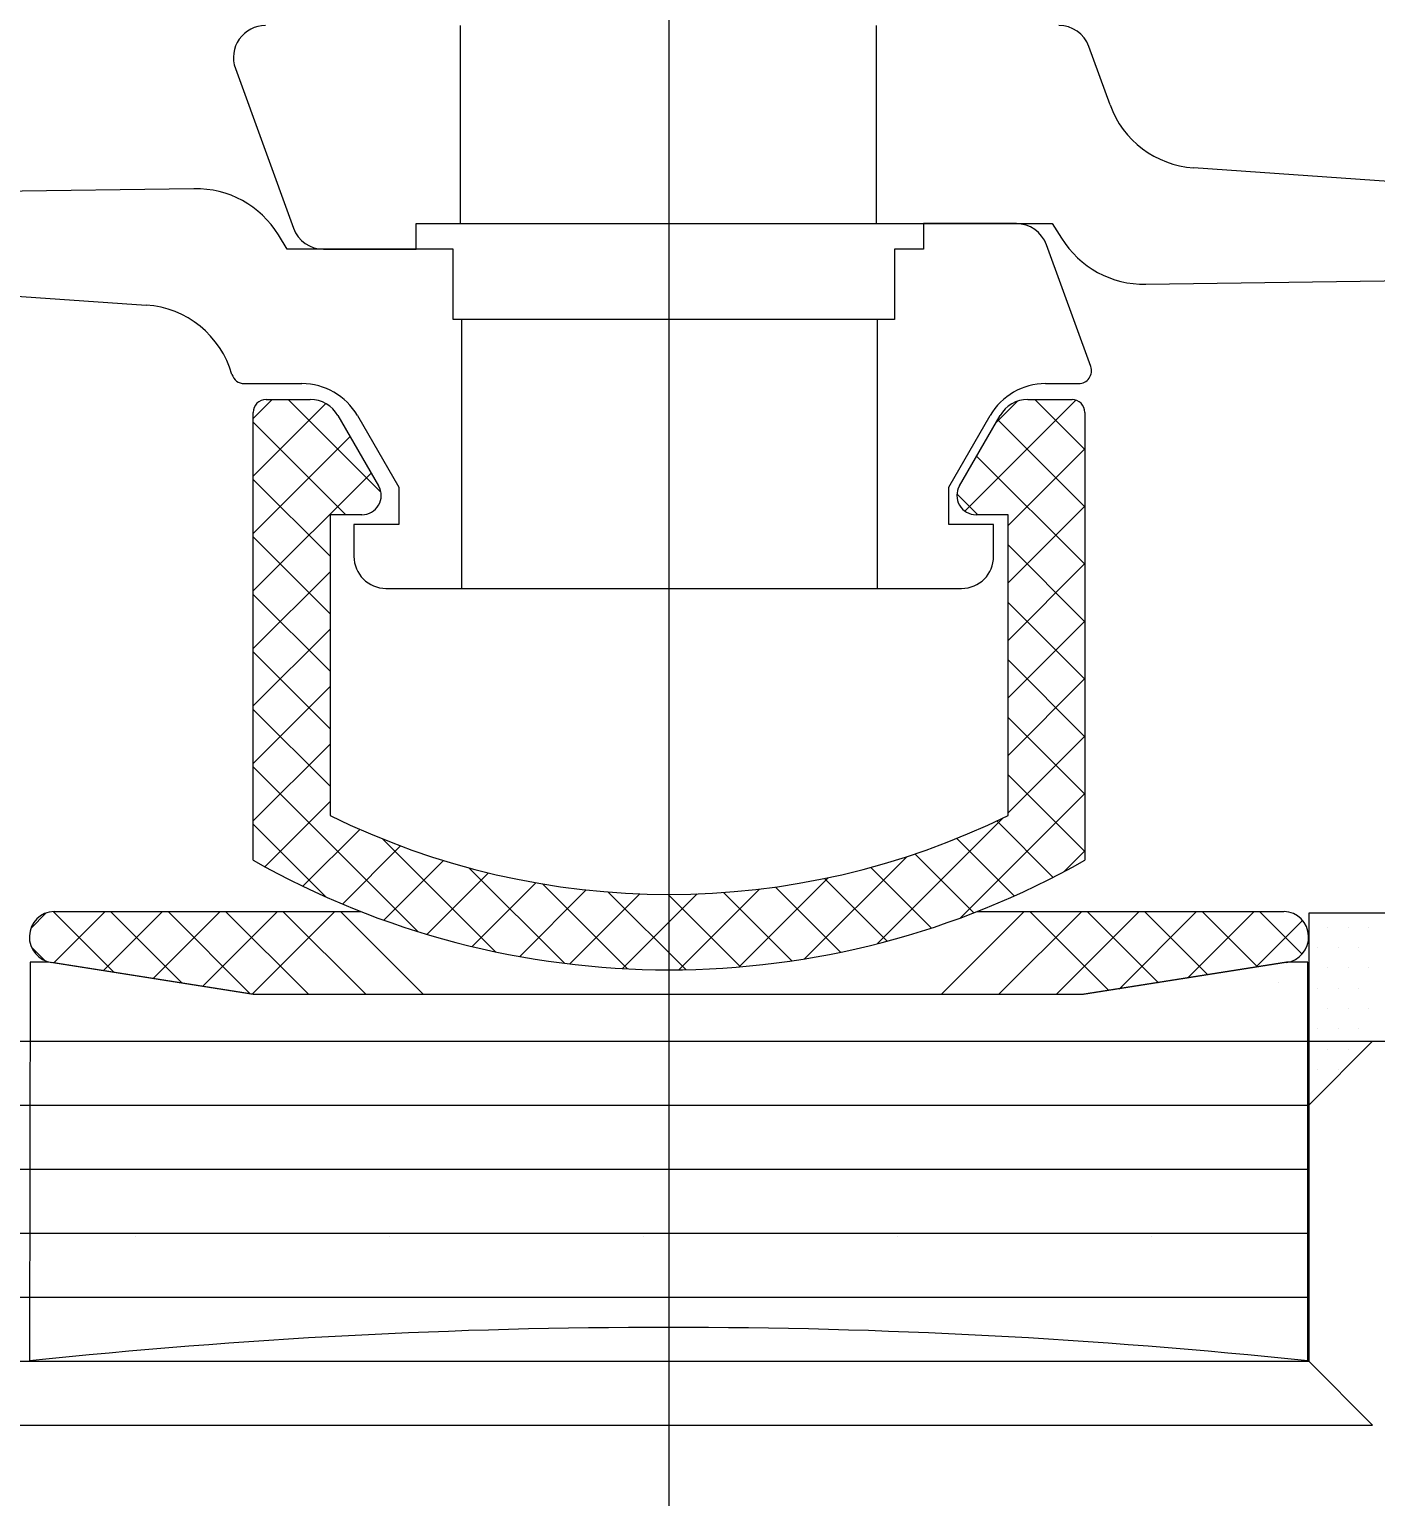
# Model space of a CAD drawing. Extents: x 820 to 5791, y 1495 to 5010.
# Drawn here: x 2818.313 to 2820.418, y 2076.895 to 2079.189 of the extents above; entities that cross this region are included whole.
import ezdxf

# ---------------------------------------------------------------- set-up
doc = ezdxf.new("R2010")
doc.units = 0
doc.header["$LTSCALE"] = 20
doc.layers.get('0').update_dxf_attribs({"linetype": 'CONTINUOUS', "lineweight": 15})
doc.layers.get('DEFPOINTS').update_dxf_attribs({"linetype": 'CONTINUOUS'})
doc.layers.add('_00_TT_PLASTER INTERIOR', color=60, linetype='CONTINUOUS', lineweight=0)
doc.layers.add('ölç', color=63, linetype='CONTINUOUS', lineweight=20)
doc.layers.add('dış ölçü', color=7, linetype='CONTINUOUS', lineweight=20, true_color=0x0d6787)
doc.styles.add('TRS', font='times.ttf', dxfattribs={"width": 0.8})
doc.dimstyles.new('dış ölçü', dxfattribs={"dimtxt": 12, "dimasz": 5, "dimexe": 5, "dimexo": 35, "dimgap": 5, "dimtad": 1, "dimdec": 0, "dimdsep": 46, "dimtxsty": 'TRS', "dimblk": 'DOT', "dimcen": 0, "dimdle": 0.1, "dimclrd": 256, "dimclre": 256, "dimclrt": 73, "dimadec": 0, "dimazin": 0, "dimtfac": 0.3, "dimtdec": 0, "dimtix": 1, "dimtmove": 2, "dimatfit": 3, "dimldrblk": 'DOT', "dimfxl": 1, "dimfxlon": 1, "dimtolj": 1, "dimarcsym": 0})

# ---------------------------------------------------------------- blocks, each defined once
blk = doc.blocks.new('_Dot')
at = {"layer": 'ölç', "color": 0, "lineweight": -2}
blk.add_line((-0.5, 0), (-1, 0), dxfattribs=at)
at = {"layer": 'ölç', "color": 0, "const_width": 0.5}
blk.add_lwpolyline([(-0.25, 0, 1), (0.25, 0, 1)], format="xyb", close=True, dxfattribs=at)
blk = doc.blocks.new('*D175')
at = {"layer": 'DEFPOINTS', "color": 0, "transparency": 16777216}
for p in [(2564.5726, 2100.0514), (2844.1763, 2097.0445), (2844.1763, 1809.2783)]:
    blk.add_point(p, dxfattribs=at)
at = {"layer": 'dış ölçü', "lineweight": -2, "transparency": 16777216}
for p, q in [((2564.5726, 1810.2783), (2564.5726, 1804.2783)), ((2844.1763, 1810.2783), (2844.1763, 1804.2783)), ((2569.5726, 1809.2783), (2839.1763, 1809.2783))]:
    blk.add_line(p, q, dxfattribs=at)
at = {"layer": 'dış ölçü', "lineweight": -2, "transparency": 16777216, "xscale": 5, "yscale": 5, "zscale": 5, "rotation": 180}
blk.add_blockref('_Dot', (2564.5726, 1809.2783), dxfattribs=at)
at = {"layer": 'dış ölçü', "lineweight": -2, "transparency": 16777216, "xscale": 5, "yscale": 5, "zscale": 5}
blk.add_blockref('_Dot', (2844.1763, 1809.2783), dxfattribs=at)
at = {"layer": 'dış ölçü', "color": 73, "transparency": 16777216, "insert": (2704.3745, 1820.3821), "char_height": 12, "attachment_point": 5, "style": 'TRS'}
blk.add_mtext('\\A1;280', dxfattribs=at)
blk = doc.blocks.new('*D180')
at = {"layer": 'DEFPOINTS', "color": 0, "transparency": 16777216}
for p in [(3700.9717, 2100.0445), (2054.2879, 2083.4408), (3700.9717, 1729.2783)]:
    blk.add_point(p, dxfattribs=at)
at = {"layer": 'dış ölçü', "lineweight": -2, "transparency": 16777216}
for p, q in [((2054.2879, 1730.2783), (2054.2879, 1724.2783)), ((3700.9717, 1730.2783), (3700.9717, 1724.2783)), ((2059.2879, 1729.2783), (3695.9717, 1729.2783))]:
    blk.add_line(p, q, dxfattribs=at)
at = {"layer": 'dış ölçü', "lineweight": -2, "transparency": 16777216, "xscale": 5, "yscale": 5, "zscale": 5, "rotation": 180}
blk.add_blockref('_Dot', (2054.2879, 1729.2783), dxfattribs=at)
at = {"layer": 'dış ölçü', "lineweight": -2, "transparency": 16777216, "xscale": 5, "yscale": 5, "zscale": 5}
blk.add_blockref('_Dot', (3700.9717, 1729.2783), dxfattribs=at)
at = {"layer": 'dış ölçü', "color": 73, "transparency": 16777216, "insert": (2877.6298, 1740.3994), "char_height": 12, "attachment_point": 5, "style": 'TRS'}
blk.add_mtext('\\A1;1647', dxfattribs=at)
blk = doc.blocks.new('HGJFG')
at = {"color": 9, "ltscale": 0.5}
blk.add_line((-2345.2743, -3298.0946), (-2345.2743, -3268.2405), dxfattribs=at)
at = {"color": 9}
for p, q in [((-2345.6002, -3291.465), (-2345.6002, -3291.1553)), ((-2344.9502, -3291.465), (-2344.9502, -3291.1553)), ((-2344.5848, -3291.2795), (-2344.618, -3291.1882)), ((-2345.9522, -3291.2224), (-2345.8613, -3291.4721)), ((-2343.8298, -3291.4211), (-2344.4542, -3291.3779)), ((-2346.017, -3291.4107), (-2346.9727, -3291.424)), ((-2345.8713, -3291.505), (-2345.885, -3291.4826)), ((-2345.6694, -3291.505), (-2345.6694, -3291.465)), ((-2345.6694, -3291.465), (-2344.6752, -3291.465)), ((-2344.7313, -3291.465), (-2344.8763, -3291.465)), ((-2344.8763, -3291.465), (-2344.8763, -3291.505)), ((-2344.6752, -3291.465), (-2344.6606, -3291.4875)), ((-2345.6118, -3291.505), (-2345.8713, -3291.505)), ((-2345.8143, -3291.505), (-2345.6694, -3291.505)), ((-2345.6118, -3291.615), (-2345.6118, -3291.505)), ((-2344.8763, -3291.505), (-2344.9218, -3291.505)), ((-2344.9218, -3291.505), (-2344.9218, -3291.615)), ((-2344.6151, -3291.6882), (-2344.6843, -3291.4979)), ((-2346.7159, -3291.549), (-2346.0915, -3291.5922)), ((-2344.5287, -3291.5594), (-2343.5764, -3291.5461)), ((-2344.9218, -3291.615), (-2345.6118, -3291.615)), ((-2345.5989, -3291.615), (-2345.5989, -3292.035)), ((-2344.9489, -3291.615), (-2344.9489, -3292.035)), ((-2345.9384, -3291.715), (-2345.8481, -3291.715)), ((-2345.9384, -3291.715), (-2345.9384, -3291.715)), ((-2344.6856, -3291.715), (-2344.6339, -3291.715)), ((-2345.9243, -3291.7697), (-2345.8945, -3291.7399)), ((-2345.9243, -3291.8595), (-2345.811, -3291.7462)), ((-2345.9243, -3292.4599), (-2345.9243, -3291.7599)), ((-2345.9043, -3291.7399), (-2345.8351, -3291.7399)), ((-2345.7247, -3291.8848), (-2345.8696, -3291.7399)), ((-2344.8117, -3291.9144), (-2344.6382, -3291.7409)), ((-2344.7631, -3291.776), (-2344.7299, -3291.7427)), ((-2344.7135, -3291.7399), (-2344.6443, -3291.7399)), ((-2344.6243, -3291.8178), (-2344.7022, -3291.7399)), ((-2344.6243, -3291.7599), (-2344.6243, -3292.4599)), ((-2345.7794, -3291.9199), (-2345.9243, -3291.7751)), ((-2345.7918, -3291.7649), (-2345.7283, -3291.8749)), ((-2345.7615, -3291.765), (-2345.6968, -3291.877)), ((-2344.8368, -3291.877), (-2344.7722, -3291.765)), ((-2344.8203, -3291.8749), (-2344.7568, -3291.7649)), ((-2344.6243, -3291.9076), (-2344.7605, -3291.7714)), ((-2345.9243, -3291.9493), (-2345.7728, -3291.7978)), ((-2344.6243, -3291.9974), (-2344.7934, -3291.8283)), ((-2344.7443, -3291.9367), (-2344.6243, -3291.8167)), ((-2345.9243, -3292.0391), (-2345.74, -3291.8548)), ((-2345.8043, -3291.9849), (-2345.9243, -3291.8649)), ((-2345.6968, -3291.877), (-2345.6968, -3291.935)), ((-2344.8368, -3291.935), (-2344.8368, -3291.877)), ((-2344.7916, -3291.9199), (-2344.8242, -3291.8873)), ((-2345.7543, -3291.9199), (-2345.8043, -3291.9199)), ((-2345.8043, -3291.9199), (-2345.8043, -3292.3899)), ((-2344.7443, -3291.9199), (-2344.7943, -3291.9199)), ((-2344.7443, -3292.0265), (-2344.6243, -3291.9065)), ((-2344.7443, -3292.3899), (-2344.7443, -3291.9199)), ((-2345.6968, -3291.935), (-2345.7668, -3291.935)), ((-2345.7668, -3291.935), (-2345.7668, -3291.985)), ((-2344.7668, -3291.935), (-2344.8368, -3291.935)), ((-2344.7668, -3291.985), (-2344.7668, -3291.935)), ((-2345.8043, -3292.0747), (-2345.9243, -3291.9547)), ((-2344.6243, -3292.0872), (-2344.7443, -3291.9672)), ((-2345.9243, -3292.1289), (-2345.8043, -3292.0089)), ((-2344.7443, -3292.1163), (-2344.6243, -3291.9963)), ((-2345.7168, -3292.035), (-2344.8168, -3292.035)), ((-2345.8043, -3292.1645), (-2345.9243, -3292.0445)), ((-2344.6243, -3292.177), (-2344.7443, -3292.057)), ((-2345.9243, -3292.2187), (-2345.8043, -3292.0987)), ((-2344.7443, -3292.2062), (-2344.6243, -3292.0862)), ((-2345.8043, -3292.2543), (-2345.9243, -3292.1343)), ((-2344.6243, -3292.2668), (-2344.7443, -3292.1468)), ((-2345.9243, -3292.3085), (-2345.8043, -3292.1885)), ((-2344.7443, -3292.296), (-2344.6243, -3292.176)), ((-2345.8043, -3292.3441), (-2345.9243, -3292.2241)), ((-2344.6243, -3292.3566), (-2344.7443, -3292.2366)), ((-2344.7443, -3292.3858), (-2344.6243, -3292.2658)), ((-2345.9243, -3292.3983), (-2345.8043, -3292.2783)), ((-2345.6668, -3292.5714), (-2345.9243, -3292.3139)), ((-2344.6243, -3292.4464), (-2344.7443, -3292.3264)), ((-2344.8187, -3292.55), (-2344.6243, -3292.3556)), ((-2345.9062, -3292.47), (-2345.8043, -3292.3681)), ((-2344.9489, -3292.5903), (-2344.7525, -3292.3939)), ((-2344.6739, -3292.4866), (-2344.762, -3292.3985)), ((-2345.8109, -3292.5171), (-2345.9243, -3292.4037)), ((-2345.8468, -3292.5005), (-2345.7579, -3292.4116)), ((-2344.7346, -3292.5157), (-2344.8245, -3292.4258)), ((-2345.7849, -3292.5283), (-2345.6941, -3292.4375)), ((-2345.5454, -3292.6029), (-2345.7215, -3292.4269)), ((-2344.6565, -3292.4776), (-2344.6243, -3292.4454)), ((-2345.7202, -3292.5535), (-2345.6271, -3292.4603)), ((-2345.4376, -3292.6209), (-2345.5866, -3292.472)), ((-2345.0623, -3292.6139), (-2344.9027, -3292.4543)), ((-2344.8642, -3292.5658), (-2344.9588, -3292.4711)), ((-2344.798, -3292.5421), (-2344.89, -3292.4501)), ((-2345.6527, -3292.5757), (-2345.5566, -3292.4796)), ((-2345.5819, -3292.5947), (-2345.4823, -3292.4952)), ((-2345.1647, -3292.6265), (-2345.0254, -3292.4872)), ((-2344.9334, -3292.5863), (-2345.0313, -3292.4885)), ((-2345.5076, -3292.6103), (-2345.4037, -3292.5063)), ((-2345.3393, -3292.6295), (-2345.4718, -3292.497)), ((-2345.4295, -3292.6219), (-2345.32, -3292.5125)), ((-2345.2481, -3292.6308), (-2345.3694, -3292.5096)), ((-2345.3468, -3292.6291), (-2345.2303, -3292.5125)), ((-2345.1628, -3292.6264), (-2345.2758, -3292.5133)), ((-2345.2589, -3292.631), (-2345.1329, -3292.505)), ((-2345.0823, -3292.617), (-2345.1891, -3292.5103)), ((-2345.006, -3292.6035), (-2345.1078, -3292.5017)), ((-2346.1419, -3292.6351), (-2346.237, -3292.54)), ((-2346.2359, -3292.6201), (-2346.1557, -3292.5399)), ((-2346.2357, -3292.5399), (-2345.7563, -3292.5399)), ((-2346.1584, -3292.6324), (-2346.0659, -3292.5399)), ((-2346.0352, -3292.652), (-2346.1472, -3292.5399)), ((-2346.0809, -3292.6447), (-2345.9761, -3292.5399)), ((-2345.9284, -3292.669), (-2346.0574, -3292.5399)), ((-2346.0034, -3292.657), (-2345.8863, -3292.5399)), ((-2345.8376, -3292.6699), (-2345.9676, -3292.5399)), ((-2345.9259, -3292.6694), (-2345.7965, -3292.5399)), ((-2345.7478, -3292.6699), (-2345.8778, -3292.5399)), ((-2345.658, -3292.6699), (-2345.788, -3292.5399)), ((-2344.8489, -3292.6699), (-2344.7189, -3292.5399)), ((-2344.7923, -3292.5399), (-2344.3129, -3292.5399)), ((-2344.7591, -3292.6699), (-2344.6291, -3292.5399)), ((-2344.5867, -3292.6636), (-2344.7104, -3292.5399)), ((-2344.6693, -3292.6699), (-2344.5393, -3292.5399)), ((-2344.5092, -3292.6513), (-2344.6206, -3292.5399)), ((-2344.5706, -3292.6611), (-2344.4495, -3292.5399)), ((-2344.4317, -3292.639), (-2344.5308, -3292.5399)), ((-2344.4639, -3292.6441), (-2344.3597, -3292.5399)), ((-2344.3542, -3292.6267), (-2344.441, -3292.5399)), ((-2344.2845, -3292.6066), (-2344.3512, -3292.5399)), ((-2346.2719, -3292.5663), (-2346.2479, -3292.5423)), ((-2344.3571, -3292.6272), (-2344.2839, -3292.5539)), ((-2343.0943, -3292.5426), (-2344.2743, -3292.5426)), ((-2344.2743, -3292.5426), (-2344.2743, -3292.8426)), ((-2344.2442, -3292.5644), (-2344.2442, -3292.5644)), ((-2344.2124, -3292.5644), (-2344.2124, -3292.5644)), ((-2344.1807, -3292.5644), (-2344.1807, -3292.5644)), ((-2346.2501, -3292.6166), (-2346.271, -3292.5958)), ((-2344.26, -3292.5961), (-2344.26, -3292.5961)), ((-2344.2283, -3292.5961), (-2344.2283, -3292.5961)), ((-2344.1965, -3292.5961), (-2344.1965, -3292.5961)), ((-2346.2728, -3292.619), (-2346.2743, -3293.2423)), ((-2346.2443, -3292.619), (-2346.2728, -3292.619)), ((-2345.9246, -3292.6697), (-2346.2443, -3292.619)), ((-2345.9222, -3292.6699), (-2346.2392, -3292.6196)), ((-2344.3091, -3292.619), (-2344.6288, -3292.6697)), ((-2344.3094, -3292.6196), (-2344.6264, -3292.6699)), ((-2344.2758, -3292.619), (-2344.3091, -3292.619)), ((-2344.2758, -3293.2423), (-2344.2758, -3292.619)), ((-2344.2442, -3292.6279), (-2344.2442, -3292.6279)), ((-2344.2124, -3292.6279), (-2344.2124, -3292.6279)), ((-2344.1807, -3292.6279), (-2344.1807, -3292.6279)), ((-2344.3219, -3292.6511), (-2344.3219, -3292.6511)), ((-2344.6288, -3292.6697), (-2345.9246, -3292.6697)), ((-2344.6264, -3292.6699), (-2345.9222, -3292.6699)), ((-2344.26, -3292.6596), (-2344.26, -3292.6596)), ((-2344.2283, -3292.6596), (-2344.2283, -3292.6596)), ((-2344.1965, -3292.6596), (-2344.1965, -3292.6596)), ((-2344.2442, -3292.6914), (-2344.2442, -3292.6914)), ((-2344.2124, -3292.6914), (-2344.2124, -3292.6914)), ((-2344.1807, -3292.6914), (-2344.1807, -3292.6914)), ((-2344.26, -3292.7231), (-2344.26, -3292.7231)), ((-2344.2283, -3292.7231), (-2344.2283, -3292.7231)), ((-2344.1965, -3292.7231), (-2344.1965, -3292.7231)), ((-2352.0404, -3292.7426), (-2344.1743, -3292.7426)), ((-2344.1743, -3292.7426), (-2344.2743, -3292.8426)), ((-2344.2743, -3292.8426), (-2344.1743, -3292.7426)), ((-2344.1743, -3292.7426), (-2342.0298, -3292.7426)), ((-2344.2442, -3292.7549), (-2344.2442, -3292.7549)), ((-2344.2124, -3292.7549), (-2344.2124, -3292.7549)), ((-2344.26, -3292.7866), (-2344.26, -3292.7866)), ((-2344.2283, -3292.7866), (-2344.2283, -3292.7866)), ((-2352.0404, -3292.8426), (-2344.2743, -3292.8426)), ((-2344.2743, -3292.8426), (-2344.2743, -3293.2426)), ((-2352.0404, -3292.9426), (-2344.2743, -3292.9426)), ((-2352.0404, -3293.0426), (-2344.2743, -3293.0426)), ((-2346.1079, -3293.0479), (-2346.1079, -3293.0479)), ((-2345.711, -3293.0479), (-2345.711, -3293.0479)), ((-2345.3141, -3293.0479), (-2345.3141, -3293.0479)), ((-2344.9172, -3293.0479), (-2344.9172, -3293.0479)), ((-2344.5204, -3293.0479), (-2344.5204, -3293.0479)), ((-2352.0404, -3293.1426), (-2344.2743, -3293.1426)), ((-2352.0404, -3293.2426), (-2344.2743, -3293.2426)), ((-2344.2743, -3293.2426), (-2344.1743, -3293.3426)), ((-2352.0404, -3293.3426), (-2344.1743, -3293.3426))]:
    blk.add_line(p, q, dxfattribs=at)
for centre, radius, start, end in [((-2345.9052, -3291.2053), 0.05, 90, 200), ((-2344.665, -3291.2053), 0.05, 20, 90), ((-2344.4439, -3291.2282), 0.15, 200, 266.0433), ((-2346.0131, -3291.5606), 0.15, 31.346, 91.4597), ((-2345.8143, -3291.455), 0.05, 200, 270), ((-2344.7313, -3291.515), 0.05, 20, 90), ((-2344.5325, -3291.4095), 0.15, 211.346, 271.4597), ((-2346.1018, -3291.7419), 0.15, 15.9884, 86.0433), ((-2344.6339, -3291.695), 0.02, 270, 20), ((-2345.9384, -3291.695), 0.02, 195.9884, 270), ((-2345.8481, -3291.815), 0.1, 30, 90), ((-2344.6856, -3291.815), 0.1, 90, 150), ((-2345.9043, -3291.7599), 0.02, 90, 180), ((-2345.8351, -3291.7899), 0.05, 30, 90), ((-2344.7135, -3291.7899), 0.05, 90, 150), ((-2344.6443, -3291.7599), 0.02, 360, 90), ((-2345.7543, -3291.8899), 0.03, 270, 30), ((-2344.7943, -3291.8899), 0.03, 150, 270), ((-2345.7168, -3291.985), 0.05, 180, 270), ((-2344.8168, -3291.985), 0.05, 270, 359.9995), ((-2345.2743, -3291.3133), 1.2, 243.7899, 296.2101), ((-2345.2743, -3291.3111), 1.32, 240.5001, 299.4999), ((-2346.2343, -3292.5799), 0.04, 92.0374, 262.9464), ((-2344.3143, -3292.5799), 0.04, 277.0536, 87.9626), ((-2345.2751, -3302.7441), 9.5542, 83.99665, 96.00335)]:
    blk.add_arc(centre, radius, start, end, dxfattribs=at)

msp = doc.modelspace()

# ---------------------------------------------------------------- block references
at = {"layer": '_00_TT_PLASTER INTERIOR'}
msp.add_blockref('HGJFG', (5164.5872, 5370.3499), dxfattribs=at)

# ---------------------------------------------------------------- dimensions: what is measured, and where the dimension line sits
at = {"layer": 'dış ölçü'}
for base, p1, p2, picture, middle in [((3700.9717, 1729.2783), (2054.2879, 2083.4408), (3700.9717, 2100.0445), '*D180', (2877.6298, 1740.3994)), ((2844.1763, 1809.2783), (2564.5726, 2100.0514), (2844.1763, 2097.0445), '*D175', (2704.3745, 1820.3821))]:
    dim = msp.add_linear_dim(base=base, p1=p1, p2=p2, dimstyle='dış ölçü', dxfattribs=at)
    dim.commit()
    dim.dimension.update_dxf_attribs({"geometry": picture, "text_midpoint": middle})

doc.saveas('drawing.dxf')
